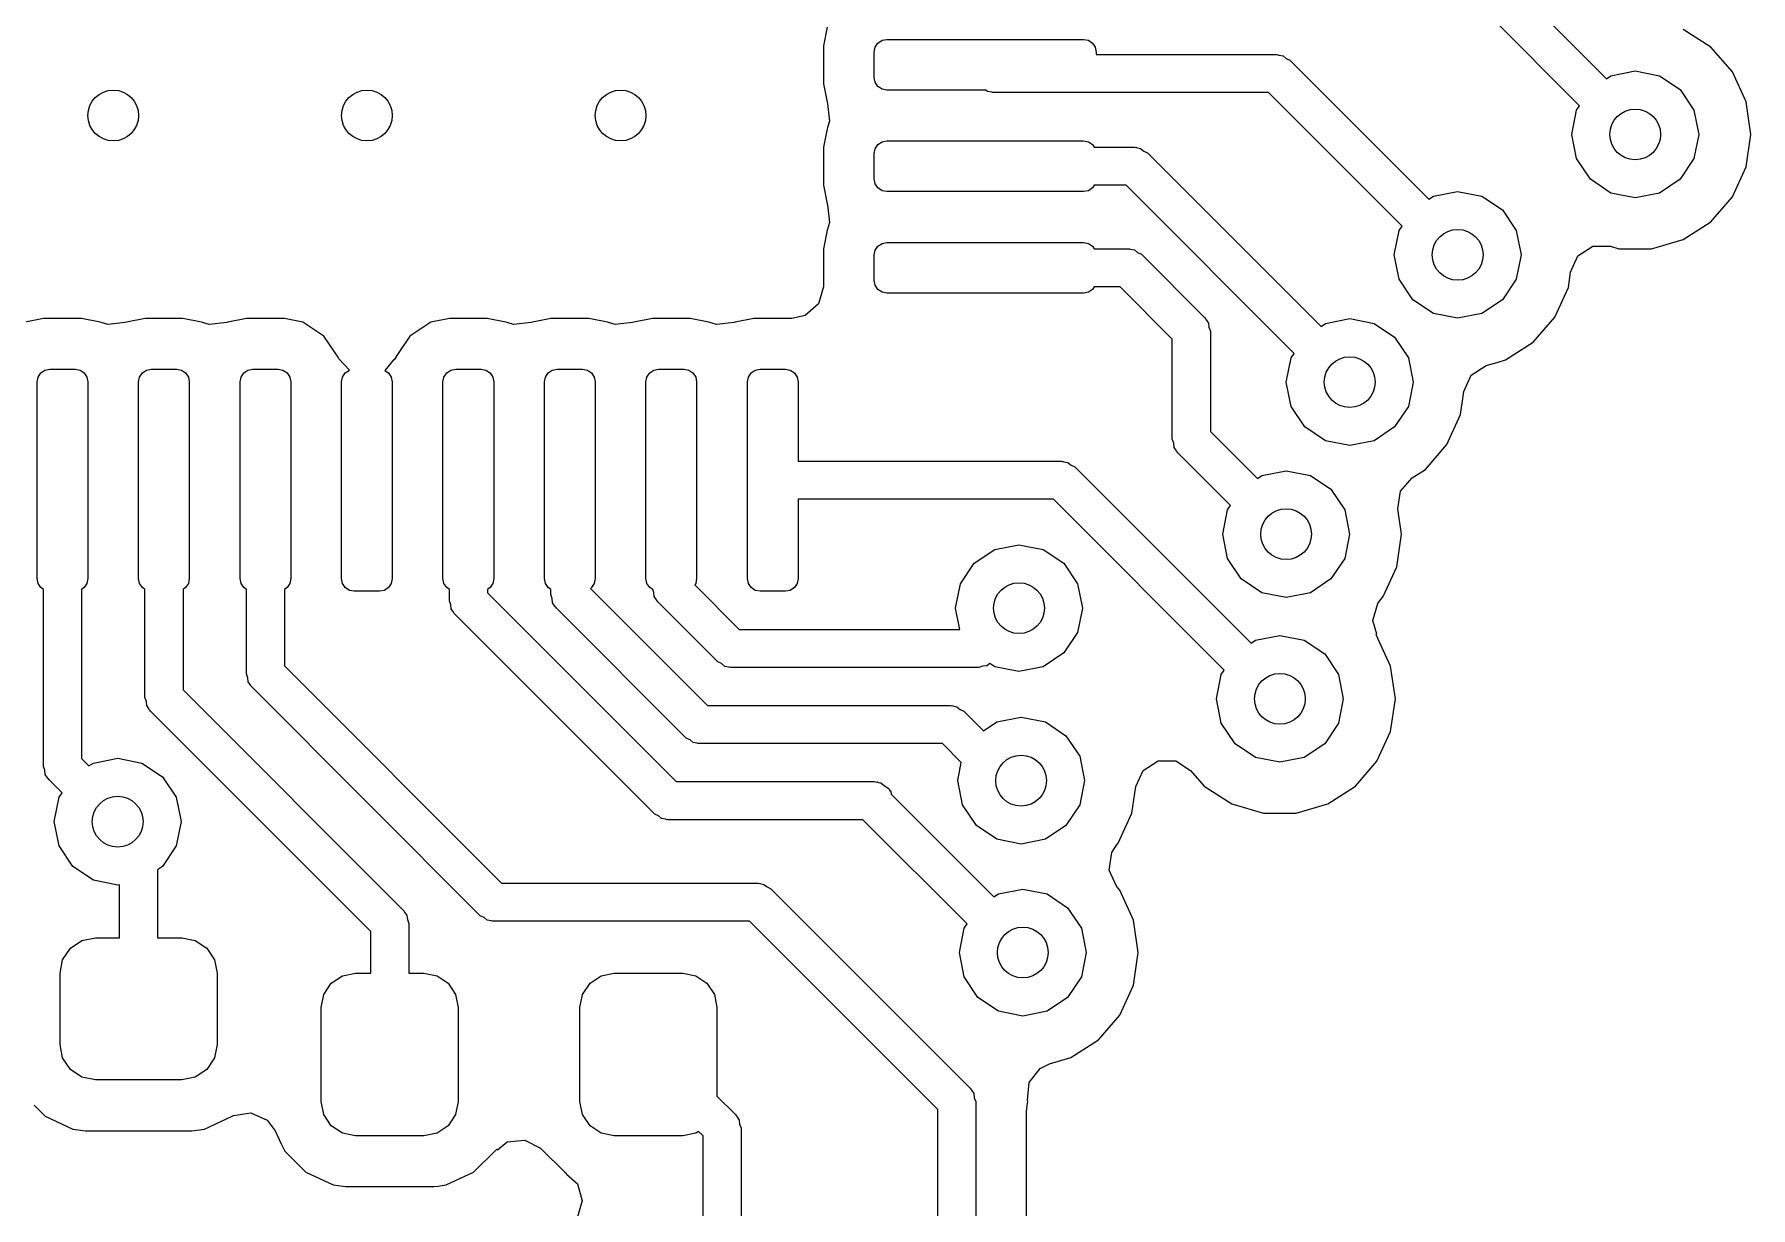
# Model space of a CAD drawing. Extents: x 0.4 to 10.6, y -8.1 to -0.4.
# Drawn here: x 6.4051 to 6.6715, y -2.4529 to -2.2709 of the extents above; entities that cross this region are included whole.
import ezdxf

# ---------------------------------------------------------------- set-up
doc = ezdxf.new("R2010")
doc.units = 0
doc.header["$MEASUREMENT"] = 0
doc.layers.add('BLACK', color=7, linetype='CONTINUOUS')

msp = doc.modelspace()

# ---------------------------------------------------------------- linework, layer by layer
at = {"layer": 'BLACK', "linetype": 'CONTINUOUS'}
for p, q in [((6.63439, -2.26307), (6.64909, -2.27777)), ((6.64491, -2.28194), (6.63108, -2.26811)), ((6.52811, -2.26977), (6.52754, -2.27265)), ((6.53558, -2.27287), (6.53601, -2.27223)), ((6.53601, -2.27223), (6.53665, -2.2718)), ((6.53665, -2.2718), (6.5374, -2.27165)), ((6.5374, -2.27165), (6.56791, -2.27165)), ((6.56791, -2.27165), (6.56867, -2.2718)), ((6.56867, -2.2718), (6.56931, -2.27223)), ((6.56931, -2.27223), (6.56973, -2.27287)), ((6.66528, -2.27286), (6.66099, -2.2701)), ((6.52754, -2.27265), (6.52754, -2.27265)), ((6.52754, -2.27265), (6.52754, -2.27853)), ((6.53543, -2.27362), (6.53558, -2.27287)), ((6.53543, -2.27756), (6.53543, -2.27362)), ((6.56973, -2.27287), (6.56988, -2.27362)), ((6.56988, -2.27362), (6.56988, -2.27402)), ((6.56988, -2.27402), (6.59787, -2.27402)), ((6.59787, -2.27402), (6.59805, -2.27405)), ((6.59805, -2.27405), (6.59813, -2.27403)), ((6.59813, -2.27403), (6.59825, -2.27408)), ((6.59825, -2.27408), (6.59888, -2.27419)), ((6.59888, -2.27419), (6.59938, -2.27461)), ((6.59938, -2.27461), (6.59996, -2.27488)), ((6.59996, -2.27488), (6.62153, -2.29645)), ((6.66862, -2.27671), (6.66528, -2.27286)), ((6.53558, -2.27831), (6.53543, -2.27756)), ((6.64909, -2.27777), (6.64978, -2.2773)), ((6.64978, -2.2773), (6.65354, -2.27656)), ((6.65354, -2.27656), (6.65731, -2.2773)), ((6.65731, -2.2773), (6.6605, -2.27944)), ((6.67074, -2.28135), (6.66862, -2.27671)), ((6.52754, -2.27853), (6.52754, -2.27853)), ((6.52754, -2.27853), (6.52754, -2.27853)), ((6.52754, -2.27853), (6.52811, -2.28141)), ((6.53601, -2.27895), (6.53558, -2.27831)), ((6.53665, -2.27938), (6.53601, -2.27895)), ((6.5374, -2.27953), (6.53665, -2.27938)), ((6.55277, -2.27953), (6.5374, -2.27953)), ((6.55303, -2.27974), (6.55277, -2.27953)), ((6.55366, -2.27986), (6.55303, -2.27974)), ((6.55378, -2.27991), (6.55366, -2.27986)), ((6.55385, -2.27989), (6.55378, -2.27991)), ((6.55404, -2.27992), (6.55385, -2.27989)), ((6.59665, -2.27992), (6.55404, -2.27992)), ((6.61735, -2.30062), (6.59665, -2.27992)), ((6.6605, -2.27944), (6.66264, -2.28263)), ((6.52811, -2.28141), (6.52819, -2.2816)), ((6.52819, -2.2816), (6.52848, -2.28433)), ((6.6437, -2.2864), (6.64445, -2.28263)), ((6.64445, -2.28263), (6.64491, -2.28194)), ((6.66264, -2.28263), (6.66339, -2.2864)), ((6.67146, -2.2864), (6.67074, -2.28135)), ((6.52811, -2.28552), (6.52754, -2.2884)), ((6.52819, -2.28533), (6.52811, -2.28552)), ((6.52848, -2.28433), (6.52819, -2.28533)), ((6.53558, -2.28862), (6.53601, -2.28798)), ((6.53601, -2.28798), (6.53665, -2.28755)), ((6.53665, -2.28755), (6.5374, -2.2874)), ((6.5374, -2.2874), (6.56791, -2.2874)), ((6.56791, -2.2874), (6.56867, -2.28755)), ((6.56867, -2.28755), (6.56931, -2.28798)), ((6.56931, -2.28798), (6.56958, -2.28839)), ((6.64445, -2.29016), (6.6437, -2.2864)), ((6.66339, -2.2864), (6.66264, -2.29016)), ((6.67074, -2.29145), (6.67146, -2.2864)), ((6.52754, -2.2884), (6.52754, -2.2884)), ((6.52754, -2.2884), (6.52754, -2.29428)), ((6.53543, -2.28937), (6.53558, -2.28862)), ((6.53543, -2.29331), (6.53543, -2.28937)), ((6.56958, -2.28839), (6.57575, -2.28839)), ((6.57575, -2.28839), (6.57593, -2.28842)), ((6.57593, -2.28842), (6.57601, -2.2884)), ((6.57601, -2.2884), (6.57612, -2.28845)), ((6.57612, -2.28845), (6.57676, -2.28856)), ((6.57676, -2.28856), (6.57725, -2.28898)), ((6.57725, -2.28898), (6.57784, -2.28925)), ((6.57784, -2.28925), (6.60478, -2.31619)), ((6.64658, -2.29336), (6.64445, -2.29016)), ((6.66264, -2.29016), (6.6605, -2.29336)), ((6.53558, -2.29406), (6.53543, -2.29331)), ((6.64978, -2.29549), (6.64658, -2.29336)), ((6.6605, -2.29336), (6.65731, -2.29549)), ((6.66862, -2.29609), (6.67074, -2.29145)), ((6.52754, -2.29428), (6.52754, -2.29428)), ((6.52754, -2.29428), (6.52754, -2.29428)), ((6.52754, -2.29428), (6.52811, -2.29716)), ((6.53601, -2.2947), (6.53558, -2.29406)), ((6.53665, -2.29513), (6.53601, -2.2947)), ((6.5374, -2.29528), (6.53665, -2.29513)), ((6.56791, -2.29528), (6.5374, -2.29528)), ((6.56867, -2.29513), (6.56791, -2.29528)), ((6.56931, -2.2947), (6.56867, -2.29513)), ((6.56958, -2.29429), (6.56931, -2.2947)), ((6.57453, -2.29429), (6.56958, -2.29429)), ((6.6006, -2.32037), (6.57453, -2.29429)), ((6.62153, -2.29645), (6.62222, -2.29599)), ((6.62222, -2.29599), (6.62598, -2.29524)), ((6.62598, -2.29524), (6.62975, -2.29599)), ((6.62975, -2.29599), (6.63294, -2.29812)), ((6.65354, -2.29624), (6.64978, -2.29549)), ((6.65731, -2.29549), (6.65354, -2.29624)), ((6.66528, -2.29994), (6.66862, -2.29609)), ((6.52811, -2.29716), (6.52819, -2.29734)), ((6.52819, -2.29734), (6.52848, -2.30008)), ((6.63294, -2.29812), (6.63508, -2.30131)), ((6.52811, -2.30127), (6.52754, -2.30415)), ((6.52819, -2.30108), (6.52811, -2.30127)), ((6.52848, -2.30008), (6.52819, -2.30108)), ((6.61614, -2.30508), (6.61689, -2.30131)), ((6.61689, -2.30131), (6.61735, -2.30062)), ((6.63508, -2.30131), (6.63583, -2.30508)), ((6.66099, -2.3027), (6.66528, -2.29994)), ((6.52754, -2.30415), (6.52754, -2.31006)), ((6.53558, -2.30436), (6.53601, -2.30373)), ((6.53601, -2.30373), (6.53665, -2.3033)), ((6.53665, -2.3033), (6.5374, -2.30315)), ((6.5374, -2.30315), (6.56791, -2.30315)), ((6.56791, -2.30315), (6.56867, -2.3033)), ((6.56867, -2.3033), (6.56931, -2.30373)), ((6.56931, -2.30373), (6.56958, -2.30413)), ((6.56958, -2.30413), (6.5748, -2.30413)), ((6.5748, -2.30413), (6.57498, -2.30417)), ((6.57498, -2.30417), (6.57506, -2.30415)), ((6.57506, -2.30415), (6.57518, -2.3042)), ((6.57518, -2.3042), (6.57581, -2.30431)), ((6.64466, -2.30525), (6.64698, -2.30376)), ((6.64698, -2.30376), (6.64973, -2.30376)), ((6.64973, -2.30376), (6.65099, -2.30413)), ((6.65099, -2.30413), (6.65099, -2.30413)), ((6.65099, -2.30413), (6.65099, -2.30413)), ((6.65099, -2.30413), (6.65609, -2.30413)), ((6.65609, -2.30413), (6.66099, -2.3027)), ((6.65609, -2.30413), (6.65609, -2.30413)), ((6.53543, -2.30512), (6.53558, -2.30436)), ((6.53543, -2.30906), (6.53543, -2.30512)), ((6.57581, -2.30431), (6.57631, -2.30473)), ((6.57631, -2.30473), (6.57689, -2.305)), ((6.57689, -2.305), (6.58673, -2.31484)), ((6.61689, -2.30885), (6.61614, -2.30508)), ((6.63583, -2.30508), (6.63508, -2.30885)), ((6.64352, -2.30775), (6.64466, -2.30525)), ((6.53558, -2.30981), (6.53543, -2.30906)), ((6.61902, -2.31204), (6.61689, -2.30885)), ((6.63508, -2.30885), (6.63294, -2.31204)), ((6.64318, -2.31013), (6.64352, -2.30775)), ((6.52754, -2.31006), (6.52676, -2.3127)), ((6.53601, -2.31045), (6.53558, -2.30981)), ((6.53665, -2.31087), (6.53601, -2.31045)), ((6.5374, -2.31102), (6.53665, -2.31087)), ((6.56791, -2.31102), (6.5374, -2.31102)), ((6.56867, -2.31087), (6.56791, -2.31102)), ((6.56931, -2.31045), (6.56867, -2.31087)), ((6.56958, -2.31004), (6.56931, -2.31045)), ((6.57358, -2.31004), (6.56958, -2.31004)), ((6.58169, -2.31815), (6.57358, -2.31004)), ((6.62222, -2.31417), (6.61902, -2.31204)), ((6.63294, -2.31204), (6.62975, -2.31417)), ((6.64106, -2.31477), (6.64318, -2.31013)), ((6.52469, -2.3145), (6.52266, -2.31494)), ((6.52676, -2.3127), (6.52469, -2.3145)), ((6.58673, -2.31484), (6.58684, -2.31499)), ((6.62598, -2.31492), (6.62222, -2.31417)), ((6.62975, -2.31417), (6.62598, -2.31492)), ((6.63772, -2.31862), (6.64106, -2.31477)), ((6.40651, -2.31494), (6.40363, -2.31551)), ((6.41239, -2.31494), (6.40651, -2.31494)), ((6.40651, -2.31494), (6.40651, -2.31494)), ((6.41527, -2.31551), (6.41239, -2.31494)), ((6.41239, -2.31494), (6.41239, -2.31494)), ((6.41545, -2.31559), (6.41527, -2.31551)), ((6.41646, -2.31589), (6.41545, -2.31559)), ((6.41919, -2.31559), (6.41646, -2.31589)), ((6.41938, -2.31551), (6.41919, -2.31559)), ((6.42226, -2.31494), (6.41938, -2.31551)), ((6.42814, -2.31494), (6.42226, -2.31494)), ((6.42226, -2.31494), (6.42226, -2.31494)), ((6.43101, -2.31551), (6.42814, -2.31494)), ((6.42814, -2.31494), (6.42814, -2.31494)), ((6.4312, -2.31559), (6.43101, -2.31551)), ((6.4322, -2.31589), (6.4312, -2.31559)), ((6.43494, -2.31559), (6.4322, -2.31589)), ((6.43513, -2.31551), (6.43494, -2.31559)), ((6.438, -2.31494), (6.43513, -2.31551)), ((6.44388, -2.31494), (6.438, -2.31494)), ((6.438, -2.31494), (6.438, -2.31494)), ((6.44676, -2.31551), (6.44388, -2.31494)), ((6.44388, -2.31494), (6.44388, -2.31494)), ((6.44692, -2.31562), (6.44676, -2.31551)), ((6.44676, -2.31551), (6.44676, -2.31551)), ((6.45002, -2.31769), (6.44692, -2.31562)), ((6.46442, -2.31699), (6.46336, -2.31769)), ((6.46662, -2.31551), (6.46442, -2.31699)), ((6.4695, -2.31494), (6.46662, -2.31551)), ((6.46662, -2.31551), (6.46662, -2.31551)), ((6.47538, -2.31494), (6.4695, -2.31494)), ((6.4695, -2.31494), (6.4695, -2.31494)), ((6.47826, -2.31551), (6.47538, -2.31494)), ((6.47538, -2.31494), (6.47538, -2.31494)), ((6.47845, -2.31559), (6.47826, -2.31551)), ((6.47945, -2.31589), (6.47845, -2.31559)), ((6.48218, -2.31559), (6.47945, -2.31589)), ((6.48237, -2.31551), (6.48218, -2.31559)), ((6.48525, -2.31494), (6.48237, -2.31551)), ((6.49113, -2.31494), (6.48525, -2.31494)), ((6.48525, -2.31494), (6.48525, -2.31494)), ((6.49401, -2.31551), (6.49113, -2.31494)), ((6.49113, -2.31494), (6.49113, -2.31494)), ((6.49419, -2.31559), (6.49401, -2.31551)), ((6.4952, -2.31589), (6.49419, -2.31559)), ((6.49793, -2.31559), (6.4952, -2.31589)), ((6.49812, -2.31551), (6.49793, -2.31559)), ((6.501, -2.31494), (6.49812, -2.31551)), ((6.50688, -2.31494), (6.501, -2.31494)), ((6.501, -2.31494), (6.501, -2.31494)), ((6.50975, -2.31551), (6.50688, -2.31494)), ((6.50688, -2.31494), (6.50688, -2.31494)), ((6.50994, -2.31559), (6.50975, -2.31551)), ((6.51094, -2.31589), (6.50994, -2.31559)), ((6.51368, -2.31559), (6.51094, -2.31589)), ((6.51387, -2.31551), (6.51368, -2.31559)), ((6.51675, -2.31494), (6.51387, -2.31551)), ((6.52266, -2.31494), (6.51675, -2.31494)), ((6.58684, -2.31499), (6.58691, -2.31503)), ((6.58691, -2.31503), (6.58695, -2.31515)), ((6.58695, -2.31515), (6.58732, -2.31568)), ((6.58732, -2.31568), (6.58738, -2.31632)), ((6.58738, -2.31632), (6.5876, -2.31693)), ((6.5876, -2.31693), (6.5876, -2.33247)), ((6.60478, -2.31619), (6.60547, -2.31573)), ((6.60547, -2.31573), (6.60923, -2.31498)), ((6.60923, -2.31498), (6.613, -2.31573)), ((6.613, -2.31573), (6.61619, -2.31786)), ((6.45176, -2.3203), (6.45002, -2.31769)), ((6.46336, -2.31769), (6.46135, -2.32071)), ((6.58169, -2.3337), (6.58169, -2.31815)), ((6.61619, -2.31786), (6.61833, -2.32106)), ((6.63343, -2.32138), (6.63772, -2.31862)), ((6.40673, -2.32298), (6.40748, -2.32283)), ((6.40748, -2.32283), (6.41142, -2.32283)), ((6.41142, -2.32283), (6.41217, -2.32298)), ((6.42248, -2.32298), (6.42323, -2.32283)), ((6.42323, -2.32283), (6.42717, -2.32283)), ((6.42717, -2.32283), (6.42792, -2.32298)), ((6.43822, -2.32298), (6.43898, -2.32283)), ((6.43898, -2.32283), (6.44291, -2.32283)), ((6.44291, -2.32283), (6.44367, -2.32298)), ((6.45221, -2.32097), (6.45176, -2.3203)), ((6.45233, -2.32122), (6.45221, -2.32097)), ((6.45397, -2.32299), (6.45233, -2.32122)), ((6.46087, -2.32132), (6.45949, -2.32303)), ((6.46092, -2.32135), (6.46087, -2.32132)), ((6.46135, -2.32071), (6.46092, -2.32135)), ((6.46972, -2.32298), (6.47047, -2.32283)), ((6.47047, -2.32283), (6.47441, -2.32283)), ((6.47441, -2.32283), (6.47516, -2.32298)), ((6.48547, -2.32298), (6.48622, -2.32283)), ((6.48622, -2.32283), (6.49016, -2.32283)), ((6.49016, -2.32283), (6.49091, -2.32298)), ((6.50122, -2.32298), (6.50197, -2.32283)), ((6.50197, -2.32283), (6.50591, -2.32283)), ((6.50591, -2.32283), (6.50666, -2.32298)), ((6.51696, -2.32298), (6.51772, -2.32283)), ((6.51772, -2.32283), (6.52165, -2.32283)), ((6.52165, -2.32283), (6.52241, -2.32298)), ((6.59939, -2.32482), (6.60014, -2.32106)), ((6.60014, -2.32106), (6.6006, -2.32037)), ((6.61833, -2.32106), (6.61907, -2.32482)), ((6.62809, -2.32375), (6.6304, -2.32227)), ((6.6304, -2.32227), (6.63209, -2.32177)), ((6.6304, -2.32227), (6.6304, -2.32227)), ((6.6304, -2.32227), (6.6304, -2.32227)), ((6.63209, -2.32177), (6.63343, -2.32138)), ((6.40551, -2.3248), (6.40566, -2.32405)), ((6.40551, -2.35531), (6.40551, -2.3248)), ((6.40566, -2.32405), (6.40609, -2.32341)), ((6.40609, -2.32341), (6.40673, -2.32298)), ((6.41217, -2.32298), (6.41281, -2.32341)), ((6.41281, -2.32341), (6.41324, -2.32405)), ((6.41324, -2.32405), (6.41339, -2.3248)), ((6.41339, -2.3248), (6.41339, -2.35531)), ((6.42126, -2.3248), (6.42141, -2.32405)), ((6.42126, -2.35531), (6.42126, -2.3248)), ((6.42141, -2.32405), (6.42184, -2.32341)), ((6.42184, -2.32341), (6.42248, -2.32298)), ((6.42792, -2.32298), (6.42856, -2.32341)), ((6.42856, -2.32341), (6.42898, -2.32405)), ((6.42898, -2.32405), (6.42913, -2.3248)), ((6.42913, -2.3248), (6.42913, -2.35531)), ((6.43701, -2.3248), (6.43716, -2.32405)), ((6.43701, -2.35531), (6.43701, -2.3248)), ((6.43716, -2.32405), (6.43758, -2.32341)), ((6.43758, -2.32341), (6.43822, -2.32298)), ((6.44367, -2.32298), (6.44431, -2.32341)), ((6.44431, -2.32341), (6.44473, -2.32405)), ((6.44473, -2.32405), (6.44488, -2.3248)), ((6.44488, -2.3248), (6.44488, -2.35531)), ((6.45276, -2.3248), (6.45291, -2.32405)), ((6.45276, -2.35531), (6.45276, -2.3248)), ((6.45291, -2.32405), (6.45333, -2.32341)), ((6.45333, -2.32341), (6.45397, -2.32299)), ((6.45949, -2.32303), (6.46005, -2.32341)), ((6.46005, -2.32341), (6.46048, -2.32405)), ((6.46048, -2.32405), (6.46063, -2.3248)), ((6.46063, -2.3248), (6.46063, -2.35531)), ((6.4685, -2.3248), (6.46865, -2.32405)), ((6.4685, -2.35531), (6.4685, -2.3248)), ((6.46865, -2.32405), (6.46908, -2.32341)), ((6.46908, -2.32341), (6.46972, -2.32298)), ((6.47516, -2.32298), (6.4758, -2.32341)), ((6.4758, -2.32341), (6.47623, -2.32405)), ((6.47623, -2.32405), (6.47638, -2.3248)), ((6.47638, -2.3248), (6.47638, -2.35531)), ((6.48425, -2.3248), (6.4844, -2.32405)), ((6.48425, -2.35531), (6.48425, -2.3248)), ((6.4844, -2.32405), (6.48483, -2.32341)), ((6.48483, -2.32341), (6.48547, -2.32298)), ((6.49091, -2.32298), (6.49155, -2.32341)), ((6.49155, -2.32341), (6.49198, -2.32405)), ((6.49198, -2.32405), (6.49213, -2.3248)), ((6.49213, -2.3248), (6.49213, -2.35531)), ((6.5, -2.3248), (6.50015, -2.32405)), ((6.5, -2.35531), (6.5, -2.3248)), ((6.50015, -2.32405), (6.50058, -2.32341)), ((6.50058, -2.32341), (6.50122, -2.32298)), ((6.50666, -2.32298), (6.5073, -2.32341)), ((6.5073, -2.32341), (6.50772, -2.32405)), ((6.50772, -2.32405), (6.50787, -2.3248)), ((6.50787, -2.3248), (6.50787, -2.35531)), ((6.51575, -2.3248), (6.5159, -2.32405)), ((6.51575, -2.35531), (6.51575, -2.3248)), ((6.5159, -2.32405), (6.51632, -2.32341)), ((6.51632, -2.32341), (6.51696, -2.32298)), ((6.52241, -2.32298), (6.52305, -2.32341)), ((6.52305, -2.32341), (6.52347, -2.32405)), ((6.52347, -2.32405), (6.52362, -2.3248)), ((6.52362, -2.3248), (6.52362, -2.33711)), ((6.60014, -2.32859), (6.59939, -2.32482)), ((6.61907, -2.32482), (6.61833, -2.32859)), ((6.62694, -2.32626), (6.62809, -2.32375)), ((6.62643, -2.32987), (6.62694, -2.32626)), ((6.60227, -2.33178), (6.60014, -2.32859)), ((6.61833, -2.32859), (6.61619, -2.33178)), ((6.62431, -2.33451), (6.62643, -2.32987)), ((6.5876, -2.33247), (6.5949, -2.33978)), ((6.60547, -2.33392), (6.60227, -2.33178)), ((6.61619, -2.33178), (6.613, -2.33392)), ((6.58191, -2.3343), (6.58169, -2.3337)), ((6.58197, -2.33495), (6.58191, -2.3343)), ((6.58234, -2.33547), (6.58197, -2.33495)), ((6.58238, -2.3356), (6.58234, -2.33547)), ((6.58245, -2.33564), (6.58238, -2.3356)), ((6.58256, -2.33579), (6.58245, -2.33564)), ((6.59073, -2.34395), (6.58256, -2.33579)), ((6.60923, -2.33467), (6.60547, -2.33392)), ((6.613, -2.33392), (6.60923, -2.33467)), ((6.62097, -2.33836), (6.62431, -2.33451)), ((6.52362, -2.33711), (6.56449, -2.33711)), ((6.56449, -2.33711), (6.56467, -2.33714)), ((6.56467, -2.33714), (6.56474, -2.33712)), ((6.56474, -2.33712), (6.56486, -2.33717)), ((6.56486, -2.33717), (6.5655, -2.33728)), ((6.5655, -2.33728), (6.56599, -2.3377)), ((6.56599, -2.3377), (6.56657, -2.33797)), ((6.56657, -2.33797), (6.59393, -2.36533)), ((6.59559, -2.33932), (6.59936, -2.33857)), ((6.59936, -2.33857), (6.60312, -2.33932)), ((6.61891, -2.33969), (6.62097, -2.33836)), ((6.5949, -2.33978), (6.59559, -2.33932)), ((6.60312, -2.33932), (6.60632, -2.34145)), ((6.60632, -2.34145), (6.60845, -2.34464)), ((6.6171, -2.34177), (6.61891, -2.33969)), ((6.61891, -2.33969), (6.61891, -2.33969)), ((6.56326, -2.34301), (6.52362, -2.34301)), ((6.52362, -2.34301), (6.52362, -2.35531)), ((6.58976, -2.36951), (6.56326, -2.34301)), ((6.59026, -2.34464), (6.59073, -2.34395)), ((6.61671, -2.34449), (6.6171, -2.34177)), ((6.58952, -2.34841), (6.59026, -2.34464)), ((6.60845, -2.34464), (6.6092, -2.34841)), ((6.61728, -2.34841), (6.61671, -2.34449)), ((6.59026, -2.35218), (6.58952, -2.34841)), ((6.6092, -2.34841), (6.60845, -2.35218)), ((6.61655, -2.35346), (6.61728, -2.34841)), ((6.55094, -2.35293), (6.55413, -2.3508)), ((6.55413, -2.3508), (6.5579, -2.35005)), ((6.5579, -2.35005), (6.56167, -2.3508)), ((6.56167, -2.3508), (6.56486, -2.35293)), ((6.54881, -2.35613), (6.55094, -2.35293)), ((6.56486, -2.35293), (6.56699, -2.35613)), ((6.5924, -2.35537), (6.59026, -2.35218)), ((6.60845, -2.35218), (6.60632, -2.35537)), ((6.61443, -2.3581), (6.61655, -2.35346)), ((6.40566, -2.35607), (6.40551, -2.35531)), ((6.40609, -2.35671), (6.40566, -2.35607)), ((6.4065, -2.35698), (6.40609, -2.35671)), ((6.4065, -2.38444), (6.4065, -2.35698)), ((6.41281, -2.35671), (6.4124, -2.35698)), ((6.4124, -2.35698), (6.4124, -2.38322)), ((6.41324, -2.35607), (6.41281, -2.35671)), ((6.41339, -2.35531), (6.41324, -2.35607)), ((6.42141, -2.35607), (6.42126, -2.35531)), ((6.42184, -2.35671), (6.42141, -2.35607)), ((6.42224, -2.35698), (6.42184, -2.35671)), ((6.42224, -2.37377), (6.42224, -2.35698)), ((6.42856, -2.35671), (6.42815, -2.35698)), ((6.42815, -2.35698), (6.42815, -2.37255)), ((6.42898, -2.35607), (6.42856, -2.35671)), ((6.42913, -2.35531), (6.42898, -2.35607)), ((6.43716, -2.35607), (6.43701, -2.35531)), ((6.43758, -2.35671), (6.43716, -2.35607)), ((6.43799, -2.35698), (6.43758, -2.35671)), ((6.43799, -2.37008), (6.43799, -2.35698)), ((6.44431, -2.35671), (6.4439, -2.35698)), ((6.4439, -2.35698), (6.4439, -2.36886)), ((6.44473, -2.35607), (6.44431, -2.35671)), ((6.44488, -2.35531), (6.44473, -2.35607)), ((6.45291, -2.35607), (6.45276, -2.35531)), ((6.45333, -2.35671), (6.45291, -2.35607)), ((6.45397, -2.35713), (6.45333, -2.35671)), ((6.45472, -2.35728), (6.45397, -2.35713)), ((6.45866, -2.35728), (6.45472, -2.35728)), ((6.45941, -2.35713), (6.45866, -2.35728)), ((6.46005, -2.35671), (6.45941, -2.35713)), ((6.46048, -2.35607), (6.46005, -2.35671)), ((6.46063, -2.35531), (6.46048, -2.35607)), ((6.46865, -2.35607), (6.4685, -2.35531)), ((6.46908, -2.35671), (6.46865, -2.35607)), ((6.46949, -2.35698), (6.46908, -2.35671)), ((6.46949, -2.35876), (6.46949, -2.35698)), ((6.4758, -2.35671), (6.47539, -2.35698)), ((6.47539, -2.35698), (6.47539, -2.35753)), ((6.47623, -2.35607), (6.4758, -2.35671)), ((6.47638, -2.35531), (6.47623, -2.35607)), ((6.4844, -2.35607), (6.48425, -2.35531)), ((6.48483, -2.35671), (6.4844, -2.35607)), ((6.48524, -2.35698), (6.48483, -2.35671)), ((6.48524, -2.3578), (6.48524, -2.35698)), ((6.49155, -2.35671), (6.49138, -2.35682)), ((6.49138, -2.35682), (6.50956, -2.375)), ((6.49198, -2.35607), (6.49155, -2.35671)), ((6.49213, -2.35531), (6.49198, -2.35607)), ((6.50015, -2.35607), (6.5, -2.35531)), ((6.50058, -2.35671), (6.50015, -2.35607)), ((6.50105, -2.35702), (6.50058, -2.35671)), ((6.5012, -2.35745), (6.50105, -2.35702)), ((6.50126, -2.35809), (6.5012, -2.35745)), ((6.50772, -2.35607), (6.50757, -2.3563)), ((6.50757, -2.3563), (6.51445, -2.36319)), ((6.50787, -2.35531), (6.50772, -2.35607)), ((6.5159, -2.35607), (6.51575, -2.35531)), ((6.51632, -2.35671), (6.5159, -2.35607)), ((6.51696, -2.35713), (6.51632, -2.35671)), ((6.51772, -2.35728), (6.51696, -2.35713)), ((6.52165, -2.35728), (6.51772, -2.35728)), ((6.52241, -2.35713), (6.52165, -2.35728)), ((6.52305, -2.35671), (6.52241, -2.35713)), ((6.52347, -2.35607), (6.52305, -2.35671)), ((6.52362, -2.35531), (6.52347, -2.35607)), ((6.54806, -2.35989), (6.54881, -2.35613)), ((6.56699, -2.35613), (6.56774, -2.35989)), ((6.59559, -2.3575), (6.5924, -2.35537)), ((6.59936, -2.35825), (6.59559, -2.3575)), ((6.60312, -2.3575), (6.59936, -2.35825)), ((6.60632, -2.35537), (6.60312, -2.3575)), ((6.46971, -2.35936), (6.46949, -2.35876)), ((6.46976, -2.36001), (6.46971, -2.35936)), ((6.47013, -2.36053), (6.46976, -2.36001)), ((6.47539, -2.35753), (6.50467, -2.38681)), ((6.48546, -2.35841), (6.48524, -2.3578)), ((6.48551, -2.35905), (6.48546, -2.35841)), ((6.48588, -2.35958), (6.48551, -2.35905)), ((6.48593, -2.3597), (6.48588, -2.35958)), ((6.486, -2.35974), (6.48593, -2.3597)), ((6.4861, -2.35989), (6.486, -2.35974)), ((6.50625, -2.38004), (6.4861, -2.35989)), ((6.50163, -2.35862), (6.50126, -2.35809)), ((6.50168, -2.35874), (6.50163, -2.35862)), ((6.50174, -2.35878), (6.50168, -2.35874)), ((6.50185, -2.35893), (6.50174, -2.35878)), ((6.51114, -2.36823), (6.50185, -2.35893)), ((6.54871, -2.36319), (6.54806, -2.35989)), ((6.56774, -2.35989), (6.56699, -2.36366)), ((6.6128, -2.36181), (6.61357, -2.35917)), ((6.61357, -2.35917), (6.61399, -2.35861)), ((6.61399, -2.35861), (6.61443, -2.3581)), ((6.47018, -2.36066), (6.47013, -2.36053)), ((6.47025, -2.3607), (6.47018, -2.36066)), ((6.47035, -2.36085), (6.47025, -2.3607)), ((6.50136, -2.39185), (6.47035, -2.36085)), ((6.61342, -2.36391), (6.6128, -2.36181)), ((6.51445, -2.36319), (6.54871, -2.36319)), ((6.56699, -2.36366), (6.56486, -2.36685)), ((6.59393, -2.36533), (6.59462, -2.36487)), ((6.59462, -2.36487), (6.59839, -2.36412)), ((6.59839, -2.36412), (6.60216, -2.36487)), ((6.60216, -2.36487), (6.60535, -2.367)), ((6.61332, -2.36396), (6.61342, -2.36391)), ((6.61367, -2.36473), (6.61332, -2.36396)), ((6.61558, -2.36891), (6.61367, -2.36473)), ((6.56486, -2.36685), (6.56167, -2.36899)), ((6.60535, -2.367), (6.60748, -2.3702)), ((6.43821, -2.37068), (6.43799, -2.37008)), ((6.43827, -2.37133), (6.43821, -2.37068)), ((6.4439, -2.36886), (6.4776, -2.40256)), ((6.51173, -2.3685), (6.51114, -2.36823)), ((6.51222, -2.36892), (6.51173, -2.3685)), ((6.51286, -2.36903), (6.51222, -2.36892)), ((6.51297, -2.36908), (6.51286, -2.36903)), ((6.51305, -2.36906), (6.51297, -2.36908)), ((6.51323, -2.36909), (6.51305, -2.36906)), ((6.55165, -2.36909), (6.51323, -2.36909)), ((6.55226, -2.36887), (6.55165, -2.36909)), ((6.5529, -2.36882), (6.55226, -2.36887)), ((6.55338, -2.36848), (6.5529, -2.36882)), ((6.55413, -2.36899), (6.55338, -2.36848)), ((6.5579, -2.36974), (6.55413, -2.36899)), ((6.56167, -2.36899), (6.5579, -2.36974)), ((6.58855, -2.37396), (6.5893, -2.3702)), ((6.5893, -2.3702), (6.58976, -2.36951)), ((6.60748, -2.3702), (6.60823, -2.37396)), ((6.61631, -2.37396), (6.61558, -2.36891)), ((6.42815, -2.37255), (6.46232, -2.40672)), ((6.43864, -2.37185), (6.43827, -2.37133)), ((6.43868, -2.37198), (6.43864, -2.37185)), ((6.43875, -2.37202), (6.43868, -2.37198)), ((6.43886, -2.37217), (6.43875, -2.37202)), ((6.47429, -2.4076), (6.43886, -2.37217)), ((6.42246, -2.37438), (6.42224, -2.37377)), ((6.42252, -2.37502), (6.42246, -2.37438)), ((6.42289, -2.37555), (6.42252, -2.37502)), ((6.42293, -2.37567), (6.42289, -2.37555)), ((6.423, -2.37571), (6.42293, -2.37567)), ((6.42311, -2.37586), (6.423, -2.37571)), ((6.45728, -2.41003), (6.42311, -2.37586)), ((6.50956, -2.375), (6.54724, -2.375)), ((6.54724, -2.375), (6.54742, -2.37503)), ((6.54742, -2.37503), (6.5475, -2.37501)), ((6.5475, -2.37501), (6.54762, -2.37507)), ((6.54762, -2.37507), (6.54825, -2.37518)), ((6.54825, -2.37518), (6.54875, -2.37559)), ((6.54875, -2.37559), (6.54933, -2.37586)), ((6.54933, -2.37586), (6.5524, -2.37893)), ((6.5893, -2.37773), (6.58855, -2.37396)), ((6.60823, -2.37396), (6.60748, -2.37773)), ((6.61558, -2.37901), (6.61631, -2.37396)), ((6.5524, -2.37893), (6.55447, -2.37755)), ((6.55447, -2.37755), (6.55823, -2.3768)), ((6.55823, -2.3768), (6.562, -2.37755)), ((6.562, -2.37755), (6.56519, -2.37969)), ((6.59143, -2.38092), (6.5893, -2.37773)), ((6.60748, -2.37773), (6.60535, -2.38092)), ((6.50684, -2.38031), (6.50625, -2.38004)), ((6.50733, -2.38073), (6.50684, -2.38031)), ((6.50796, -2.38084), (6.50733, -2.38073)), ((6.50808, -2.38089), (6.50796, -2.38084)), ((6.50816, -2.38087), (6.50808, -2.38089)), ((6.50834, -2.38091), (6.50816, -2.38087)), ((6.54602, -2.38091), (6.50834, -2.38091)), ((6.54895, -2.38384), (6.54602, -2.38091)), ((6.56519, -2.37969), (6.56733, -2.38288)), ((6.59462, -2.38306), (6.59143, -2.38092)), ((6.60535, -2.38092), (6.60216, -2.38306)), ((6.61346, -2.38365), (6.61558, -2.37901)), ((6.4124, -2.38322), (6.41356, -2.38438)), ((6.41356, -2.38438), (6.41425, -2.38392)), ((6.41425, -2.38392), (6.41801, -2.38317)), ((6.41801, -2.38317), (6.42178, -2.38392)), ((6.42178, -2.38392), (6.42497, -2.38605)), ((6.54839, -2.38665), (6.54895, -2.38384)), ((6.56733, -2.38288), (6.56808, -2.38665)), ((6.57716, -2.38507), (6.57948, -2.38358)), ((6.57948, -2.38358), (6.58223, -2.38358)), ((6.58223, -2.38358), (6.58454, -2.38507)), ((6.59839, -2.38381), (6.59462, -2.38306)), ((6.60216, -2.38306), (6.59839, -2.38381)), ((6.61012, -2.3875), (6.61346, -2.38365)), ((6.40672, -2.38505), (6.4065, -2.38444)), ((6.40677, -2.38569), (6.40672, -2.38505)), ((6.40714, -2.38622), (6.40677, -2.38569)), ((6.40719, -2.38634), (6.40714, -2.38622)), ((6.40726, -2.38638), (6.40719, -2.38634)), ((6.40736, -2.38653), (6.40726, -2.38638)), ((6.40938, -2.38855), (6.40736, -2.38653)), ((6.42497, -2.38605), (6.42711, -2.38924)), ((6.54914, -2.39041), (6.54839, -2.38665)), ((6.56808, -2.38665), (6.56733, -2.39041)), ((6.57602, -2.38757), (6.57716, -2.38507)), ((6.58454, -2.38507), (6.58454, -2.38507)), ((6.58454, -2.38507), (6.58665, -2.3875)), ((6.40817, -2.39301), (6.40892, -2.38924)), ((6.40892, -2.38924), (6.40938, -2.38855)), ((6.42711, -2.38924), (6.42786, -2.39301)), ((6.50467, -2.38681), (6.53543, -2.38681)), ((6.53543, -2.38681), (6.53582, -2.38688)), ((6.53582, -2.38688), (6.53595, -2.38686)), ((6.53595, -2.38686), (6.53606, -2.38692)), ((6.53606, -2.38692), (6.53644, -2.38699)), ((6.53644, -2.38699), (6.53703, -2.38748)), ((6.53703, -2.38748), (6.5377, -2.38787)), ((6.5377, -2.38787), (6.53779, -2.38812)), ((6.53779, -2.38812), (6.53799, -2.38829)), ((6.53799, -2.38829), (6.53807, -2.38876)), ((6.53807, -2.38876), (6.55402, -2.4047)), ((6.57543, -2.3917), (6.57602, -2.38757)), ((6.58665, -2.3875), (6.59095, -2.39026)), ((6.60583, -2.39026), (6.61012, -2.3875)), ((6.50194, -2.39212), (6.50136, -2.39185)), ((6.50244, -2.39254), (6.50194, -2.39212)), ((6.55128, -2.39361), (6.54914, -2.39041)), ((6.56733, -2.39041), (6.56519, -2.39361)), ((6.57331, -2.39633), (6.57543, -2.3917)), ((6.59095, -2.39026), (6.59584, -2.3917)), ((6.59584, -2.3917), (6.59584, -2.3917)), ((6.59584, -2.3917), (6.59584, -2.3917)), ((6.59584, -2.3917), (6.60094, -2.3917)), ((6.60094, -2.3917), (6.60583, -2.39026)), ((6.60094, -2.3917), (6.60094, -2.3917)), ((6.40892, -2.39678), (6.40817, -2.39301)), ((6.42786, -2.39301), (6.42711, -2.39678)), ((6.50307, -2.39265), (6.50244, -2.39254)), ((6.50319, -2.39271), (6.50307, -2.39265)), ((6.50327, -2.39268), (6.50319, -2.39271)), ((6.50345, -2.39272), (6.50327, -2.39268)), ((6.53368, -2.39272), (6.50345, -2.39272)), ((6.54985, -2.40888), (6.53368, -2.39272)), ((6.55447, -2.39574), (6.55128, -2.39361)), ((6.56519, -2.39361), (6.562, -2.39574)), ((6.41105, -2.39997), (6.40892, -2.39678)), ((6.42711, -2.39678), (6.42497, -2.39997)), ((6.55823, -2.39649), (6.55447, -2.39574)), ((6.562, -2.39574), (6.55823, -2.39649)), ((6.57229, -2.39781), (6.57304, -2.39664)), ((6.57304, -2.39664), (6.57331, -2.39633)), ((6.41425, -2.4021), (6.41105, -2.39997)), ((6.42497, -2.39997), (6.42421, -2.40048)), ((6.5719, -2.40053), (6.57229, -2.39781)), ((6.41801, -2.40285), (6.41425, -2.4021)), ((6.41831, -2.40279), (6.41801, -2.40285)), ((6.41831, -2.41102), (6.41831, -2.40279)), ((6.42421, -2.40048), (6.42421, -2.41102)), ((6.4776, -2.40256), (6.51729, -2.40256)), ((6.51729, -2.40256), (6.51747, -2.40259)), ((6.51747, -2.40259), (6.51755, -2.40257)), ((6.51755, -2.40257), (6.51766, -2.40263)), ((6.51766, -2.40263), (6.5183, -2.40274)), ((6.5183, -2.40274), (6.51879, -2.40315)), ((6.57304, -2.40303), (6.5719, -2.40053)), ((6.51879, -2.40315), (6.51938, -2.40342)), ((6.51938, -2.40342), (6.55032, -2.43436)), ((6.55402, -2.4047), (6.55473, -2.40423)), ((6.55473, -2.40423), (6.55849, -2.40348)), ((6.55849, -2.40348), (6.56226, -2.40423)), ((6.56226, -2.40423), (6.56545, -2.40636)), ((6.57357, -2.40364), (6.57304, -2.40303)), ((6.57569, -2.40828), (6.57357, -2.40364)), ((6.46232, -2.40672), (6.46243, -2.40687)), ((6.46243, -2.40687), (6.4625, -2.40691)), ((6.4625, -2.40691), (6.46254, -2.40704)), ((6.46254, -2.40704), (6.46291, -2.40756)), ((6.46291, -2.40756), (6.46297, -2.40821)), ((6.47487, -2.40787), (6.47429, -2.4076)), ((6.47537, -2.40829), (6.47487, -2.40787)), ((6.56545, -2.40636), (6.56759, -2.40956)), ((6.45728, -2.41654), (6.45728, -2.41003)), ((6.46297, -2.40821), (6.46319, -2.40881)), ((6.46319, -2.40881), (6.46319, -2.41654)), ((6.476, -2.4084), (6.47537, -2.40829)), ((6.47612, -2.40845), (6.476, -2.4084)), ((6.4762, -2.40843), (6.47612, -2.40845)), ((6.47638, -2.40846), (6.4762, -2.40843)), ((6.51607, -2.40846), (6.47638, -2.40846)), ((6.54528, -2.43768), (6.51607, -2.40846)), ((6.54865, -2.41332), (6.5494, -2.40956)), ((6.5494, -2.40956), (6.54985, -2.40888)), ((6.56759, -2.40956), (6.56834, -2.41332)), ((6.57641, -2.41332), (6.57569, -2.40828)), ((6.40947, -2.41443), (6.41067, -2.41264)), ((6.41067, -2.41264), (6.41246, -2.41144)), ((6.41246, -2.41144), (6.41457, -2.41102)), ((6.41457, -2.41102), (6.41831, -2.41102)), ((6.42421, -2.41102), (6.42795, -2.41102)), ((6.42795, -2.41102), (6.43006, -2.41144)), ((6.43006, -2.41144), (6.43185, -2.41264)), ((6.43185, -2.41264), (6.43304, -2.41443)), ((6.5494, -2.41709), (6.54865, -2.41332)), ((6.56834, -2.41332), (6.56759, -2.41709)), ((6.57569, -2.41837), (6.57641, -2.41332)), ((6.40906, -2.41654), (6.40947, -2.41443)), ((6.43304, -2.41443), (6.43346, -2.41654)), ((6.40906, -2.42756), (6.40906, -2.41654)), ((6.43346, -2.41654), (6.43346, -2.42756)), ((6.45001, -2.41982), (6.45116, -2.41809)), ((6.45116, -2.41809), (6.45289, -2.41694)), ((6.45289, -2.41694), (6.45492, -2.41654)), ((6.45492, -2.41654), (6.45728, -2.41654)), ((6.46319, -2.41654), (6.46555, -2.41654)), ((6.46555, -2.41654), (6.46759, -2.41694)), ((6.46759, -2.41694), (6.46931, -2.41809)), ((6.46931, -2.41809), (6.47046, -2.41982)), ((6.49017, -2.41982), (6.49132, -2.41809)), ((6.49132, -2.41809), (6.49304, -2.41694)), ((6.49304, -2.41694), (6.49508, -2.41654)), ((6.49508, -2.41654), (6.50571, -2.41654)), ((6.50571, -2.41654), (6.50774, -2.41694)), ((6.50774, -2.41694), (6.50947, -2.41809)), ((6.50947, -2.41809), (6.51062, -2.41982)), ((6.55153, -2.42028), (6.5494, -2.41709)), ((6.56759, -2.41709), (6.56545, -2.42028)), ((6.57357, -2.42301), (6.57569, -2.41837)), ((6.44961, -2.42185), (6.45001, -2.41982)), ((6.47046, -2.41982), (6.47087, -2.42185)), ((6.48976, -2.42185), (6.49017, -2.41982)), ((6.51062, -2.41982), (6.51102, -2.42185)), ((6.55473, -2.42242), (6.55153, -2.42028)), ((6.56545, -2.42028), (6.56226, -2.42242)), ((6.44961, -2.43642), (6.44961, -2.42185)), ((6.47087, -2.42185), (6.47087, -2.43642)), ((6.48976, -2.43642), (6.48976, -2.42185)), ((6.51102, -2.42185), (6.51102, -2.43559)), ((6.55849, -2.42317), (6.55473, -2.42242)), ((6.56226, -2.42242), (6.55849, -2.42317)), ((6.57023, -2.42687), (6.57357, -2.42301)), ((6.40947, -2.42967), (6.40906, -2.42756)), ((6.43346, -2.42756), (6.43304, -2.42967)), ((6.56594, -2.42962), (6.57023, -2.42687)), ((6.41067, -2.43146), (6.40947, -2.42967)), ((6.41246, -2.43265), (6.41067, -2.43146)), ((6.43185, -2.43146), (6.43006, -2.43265)), ((6.43304, -2.42967), (6.43185, -2.43146)), ((6.55949, -2.43348), (6.56117, -2.43131)), ((6.56117, -2.43131), (6.56265, -2.43059)), ((6.56265, -2.43059), (6.56594, -2.42962)), ((6.41457, -2.43307), (6.41246, -2.43265)), ((6.42795, -2.43307), (6.41457, -2.43307)), ((6.43006, -2.43265), (6.42795, -2.43307)), ((6.55032, -2.43436), (6.55042, -2.43451)), ((6.55042, -2.43451), (6.55049, -2.43455)), ((6.55049, -2.43455), (6.55053, -2.43468)), ((6.55053, -2.43468), (6.5509, -2.4352)), ((6.55924, -2.43622), (6.55949, -2.43348)), ((6.40503, -2.43698), (6.40676, -2.43871)), ((6.45001, -2.43845), (6.44961, -2.43642)), ((6.47087, -2.43642), (6.47046, -2.43845)), ((6.49017, -2.43845), (6.48976, -2.43642)), ((6.51102, -2.43559), (6.5139, -2.43846)), ((6.5509, -2.4352), (6.55096, -2.43585)), ((6.55096, -2.43585), (6.55118, -2.43645)), ((6.55118, -2.43645), (6.55118, -2.53421)), ((6.55907, -2.438), (6.55917, -2.43705)), ((6.55917, -2.43705), (6.55929, -2.43645)), ((6.55929, -2.43645), (6.55924, -2.43622)), ((6.40676, -2.43871), (6.41104, -2.44071)), ((6.43148, -2.44071), (6.43576, -2.43871)), ((6.43576, -2.43871), (6.43598, -2.43861)), ((6.43576, -2.43871), (6.43576, -2.43871)), ((6.43598, -2.43861), (6.4387, -2.43819)), ((6.4387, -2.43819), (6.44121, -2.43932)), ((6.44121, -2.43932), (6.44247, -2.44097)), ((6.45116, -2.44018), (6.45001, -2.43845)), ((6.47046, -2.43845), (6.46931, -2.44018)), ((6.49132, -2.44018), (6.49017, -2.43845)), ((6.5139, -2.43846), (6.514, -2.43861)), ((6.514, -2.43861), (6.51407, -2.43865)), ((6.51407, -2.43865), (6.51412, -2.43878)), ((6.51412, -2.43878), (6.51449, -2.4393)), ((6.51449, -2.4393), (6.51454, -2.43995)), ((6.51454, -2.43995), (6.51476, -2.44055)), ((6.54528, -2.53543), (6.54528, -2.43768)), ((6.55907, -2.51681), (6.55907, -2.438)), ((6.41104, -2.44071), (6.413, -2.44096)), ((6.413, -2.44096), (6.42952, -2.44096)), ((6.42952, -2.44096), (6.43148, -2.44071)), ((6.44247, -2.44097), (6.4434, -2.44297)), ((6.45289, -2.44133), (6.45116, -2.44018)), ((6.45492, -2.44173), (6.45289, -2.44133)), ((6.46555, -2.44173), (6.45492, -2.44173)), ((6.46759, -2.44133), (6.46555, -2.44173)), ((6.46931, -2.44018), (6.46759, -2.44133)), ((6.47695, -2.44392), (6.47846, -2.44271)), ((6.47846, -2.44271), (6.4812, -2.44243)), ((6.4812, -2.44243), (6.48365, -2.44367)), ((6.49304, -2.44133), (6.49132, -2.44018)), ((6.49508, -2.44173), (6.49304, -2.44133)), ((6.50571, -2.44173), (6.49508, -2.44173)), ((6.50774, -2.44133), (6.50571, -2.44173)), ((6.50814, -2.44106), (6.50774, -2.44133)), ((6.50886, -2.44177), (6.50814, -2.44106)), ((6.50886, -2.46457), (6.50886, -2.44177)), ((6.51476, -2.44055), (6.51476, -2.46457)), ((6.4434, -2.44297), (6.44393, -2.44411)), ((6.44393, -2.44411), (6.44723, -2.4474)), ((6.47324, -2.4474), (6.47654, -2.44411)), ((6.47654, -2.44411), (6.47684, -2.44381)), ((6.47654, -2.44411), (6.47654, -2.44411)), ((6.47684, -2.44381), (6.47695, -2.44392)), ((6.48365, -2.44367), (6.48378, -2.44382)), ((6.48378, -2.44382), (6.48379, -2.44381)), ((6.48379, -2.44381), (6.48739, -2.4474)), ((6.44723, -2.4474), (6.45145, -2.44937)), ((6.46902, -2.44937), (6.47324, -2.4474)), ((6.48739, -2.4474), (6.48774, -2.44765)), ((6.48774, -2.44765), (6.48769, -2.44771)), ((6.48769, -2.44771), (6.48937, -2.44918)), ((6.45145, -2.44937), (6.45337, -2.44963)), ((6.45337, -2.44963), (6.45337, -2.44963)), ((6.45337, -2.44963), (6.4671, -2.44963)), ((6.4671, -2.44963), (6.46774, -2.44954)), ((6.46774, -2.44954), (6.46902, -2.44937)), ((6.48937, -2.44918), (6.49012, -2.45183)), ((6.49012, -2.45183), (6.48933, -2.45446))]:
    msp.add_line(p, q, dxfattribs=at)
at = {"layer": 'BLACK'}
for centre in [(6.41732, -2.28346), (6.45669, -2.28346), (6.49606, -2.28346), (6.65354, -2.2864), (6.62598, -2.30508), (6.60923, -2.32482), (6.59936, -2.34841), (6.5579, -2.35989), (6.59839, -2.37396), (6.55823, -2.38665), (6.41801, -2.39301), (6.55849, -2.41332)]:
    msp.add_circle(centre, 0.00394, dxfattribs=at)

doc.saveas('drawing.dxf')
